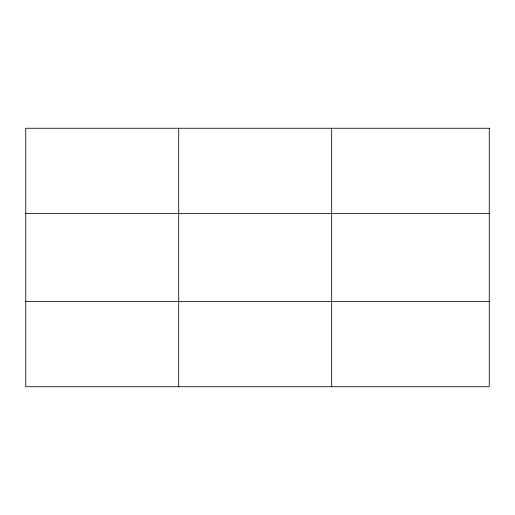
<?xml version="1.0" encoding="UTF-8"?>
<svg xmlns="http://www.w3.org/2000/svg" width="515" height="515" viewBox="0 0 515 515"><rect width="100%" height="100%" fill="white"/><g stroke="black" fill="none" stroke-linecap="round" stroke-linejoin="round"><path stroke-width="0.77" d="M178.705 386.739L178.705 128.261M331.66 386.739L331.66 128.261M25.75 213.558L489.25 213.558M25.75 301.442L489.25 301.442M489.25 128.261L489.25 386.739L25.75 386.739L25.75 128.261L489.25 128.261"/></g></svg>
